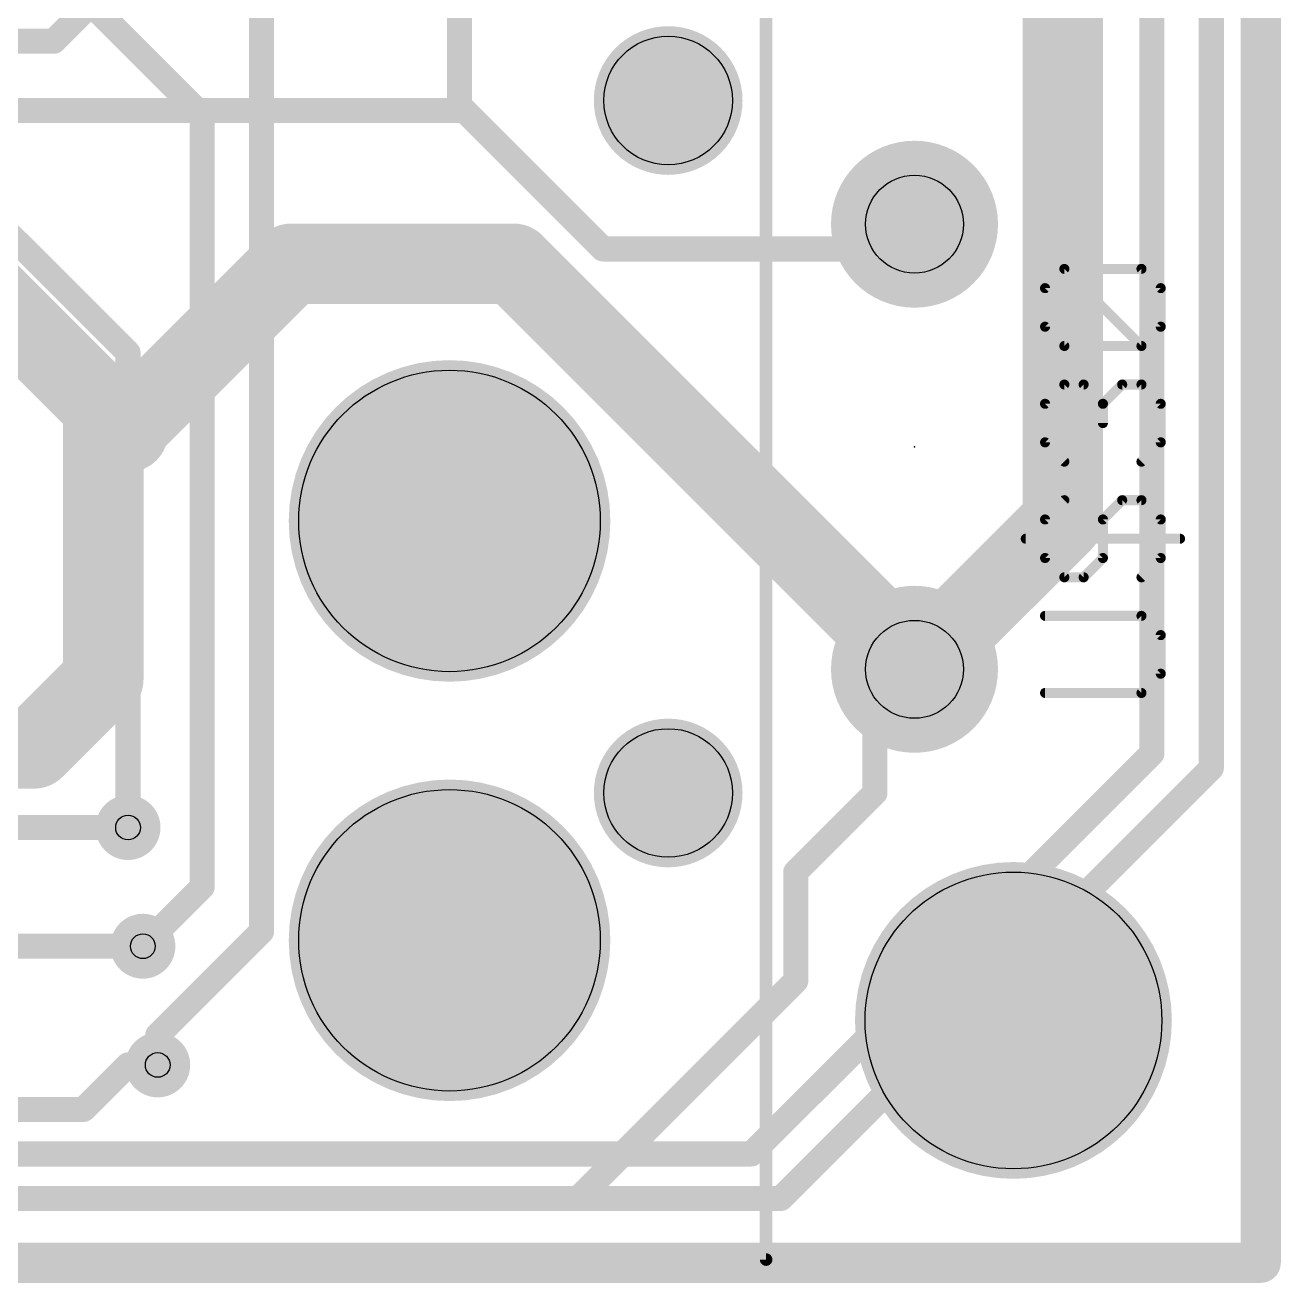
# Model space of a CAD drawing. Extents: x 61.5 to 101.4, y 9 to 89.5.
# Drawn here: x 84.91 to 97.6, y 9.05 to 21.76 of the extents above; entities that cross this region are included whole.
import ezdxf

# ---------------------------------------------------------------- set-up
doc = ezdxf.new("R2010")
doc.units = 0
for name, color, linetype in [('1', 22, 'CONTINUOUS'), ('16', 175, 'CONTINUOUS'), ('17', 82, 'CONTINUOUS'), ('18', 82, 'CONTINUOUS'), ('20', 7, 'CONTINUOUS'), ('21', 253, 'CONTINUOUS'), ('23', 7, 'CONTINUOUS'), ('29', 253, 'CONTINUOUS'), ('30', 253, 'CONTINUOUS'), ('44', 253, 'CONTINUOUS')]:
    doc.layers.add(name, color=color, linetype=linetype)

# ---------------------------------------------------------------- blocks, each defined once
blk = doc.blocks.new('ROUNDP')
at = {"const_width": 0.5}
blk.add_lwpolyline([(0, -0.25, 1), (0, 0.25, 1), (0, -0.25)], format="xyb", dxfattribs=at)
blk = doc.blocks.new('ROUNDV')
at = {"const_width": 0.5}
blk.add_lwpolyline([(0, -0.25, 1), (0, 0.25, 1), (0, -0.25)], format="xyb", dxfattribs=at)

msp = doc.modelspace()

# ---------------------------------------------------------------- linework, layer by layer
at = {"layer": '1'}
for points, const_width in [([(89.3, 30.65), (89.3, 21)], 0.254), ([(85.2, 21.6), (88.4, 24.8)], 0.254), ([(96.9, 23.85), (96.9, 14.25)], 0.254), ([(96.3, 23.4), (96.3, 14.4)], 0.254), ([(95.4, 16.8), (95.4, 23.05)], 0.8128), ([(81.35, 21.6), (85.2, 21.6)], 0.254), ([(89.3, 20.9), (89.3, 21)], 0.254), ([(89.3, 21), (89.3, 20.95)], 0.254), ([(81.55, 20.9), (85.05, 20.9)], 0.254), ([(85.05, 20.9), (89.3, 20.9)], 0.254), ([(89.3, 20.95), (90.75, 19.5)], 0.254), ([(93.65, 19.5), (93.9, 19.75)], 0.254), ([(87.3, 19.05), (87.6, 19.35)], 0.8128), ([(87.6, 19.35), (89.85, 19.35)], 0.8128), ([(89.85, 19.35), (91.35, 17.85)], 0.8128), ([(90.75, 19.5), (93.65, 19.5)], 0.254), ([(84.4, 19.05), (84.55, 19.05)], 0.8128), ([(84.55, 19.05), (85.95, 17.65)], 0.8128), ([(85.95, 17.7), (87.3, 19.05)], 0.8128), ([(85.7, 17.7), (85.7, 17.85)], 0.8128), ([(91.35, 17.85), (93.9, 15.3)], 0.8128), ([(85.7, 15.15), (85.7, 17.7)], 0.8128), ([(85.75, 17.65), (85.7, 17.7)], 0.8128), ([(85.8, 17.65), (85.75, 17.65)], 0.8128), ([(85.5, 18.05), (85.7, 17.85)], 0.254), ([(85.7, 17.85), (85.5, 18.05)], 0.254), ([(85.8, 17.65), (85.95, 17.65)], 0.8128), ([(85.95, 17.65), (85.95, 17.7)], 0.8128), ([(95.4, 16.75), (95.4, 16.8)], 0.8128), ([(93.9, 15.25), (95.4, 16.75)], 0.8128), ([(93.9, 15.3), (93.9, 15.25)], 0.8128), ([(85, 14.45), (85.7, 15.15)], 0.8128), ([(82.15, 14.45), (84.9, 14.45)], 0.8128), ([(84.9, 14.45), (85, 14.45)], 0.8128), ([(96.3, 14.4), (92.25, 10.35)], 0.254), ([(96.9, 14.25), (92.55, 9.9)], 0.254), ([(85.95, 13.65), (83.85, 13.65)], 0.254), ([(86.1, 12.45), (84, 12.45)], 0.254), ([(85.5, 10.8), (85.95, 11.25)], 0.254), ([(85.95, 11.25), (86.25, 11.25)], 0.254), ([(81.3, 10.8), (85.5, 10.8)], 0.254), ([(92.25, 10.35), (75.9, 10.35)], 0.254), ([(92.55, 9.9), (75.6, 9.9)], 0.254)]:
    msp.add_lwpolyline(points, dxfattribs=dict(at, const_width=const_width))
for points, const_width in [([(85.1551, 21.6449, 1), (85.2449, 21.5551)], 0.127), ([(85.2, 21.5365, 1), (85.2, 21.6635)], 0.127), ([(89.3635, 21, 1), (89.2365, 21)], 0.127), ([(89.3635, 21, 1), (89.2365, 21)], 0.127), ([(85.05, 20.9635, 1), (85.05, 20.8365)], 0.127), ([(85.05, 20.8365, 1), (85.05, 20.9635)], 0.127), ([(89.3449, 20.9949, 1), (89.2551, 20.9051)], 0.127), ([(89.2365, 21, 1), (89.3635, 21)], 0.127), ([(89.2365, 20.95, 1), (89.3635, 20.95)], 0.127), ([(89.3, 20.8365, 1), (89.3, 20.9635)], 0.127), ([(89.2365, 20.9, 1), (89.3635, 20.9)], 0.127), ([(93.9449, 19.7051, 1), (93.8551, 19.7949)], 0.127), ([(87.6, 19.5532, 1), (87.6, 19.1468)], 0.4064), ([(87.7437, 19.2063, 1), (87.4563, 19.4937)], 0.4064), ([(89.9937, 19.4937, 1), (89.7063, 19.2063)], 0.4064), ([(89.85, 19.1468, 1), (89.85, 19.5532)], 0.4064), ([(90.75, 19.5635, 1), (90.75, 19.4365)], 0.127), ([(90.7051, 19.4551, 1), (90.7949, 19.5449)], 0.127), ([(93.6051, 19.5449, 1), (93.6949, 19.4551)], 0.127), ([(93.65, 19.4365, 1), (93.65, 19.5635)], 0.127), ([(84.55, 18.8468, 1), (84.55, 19.2532)], 0.4064), ([(87.4437, 18.9063, 1), (87.1563, 19.1937)], 0.4064), ([(87.1563, 19.1937, 1), (87.4437, 18.9063)], 0.4064), ([(85.9032, 17.85, 1), (85.4968, 17.85)], 0.4064), ([(91.4937, 17.9937, 1), (91.2063, 17.7063)], 0.4064), ([(91.2063, 17.7063, 1), (91.4937, 17.9937)], 0.4064), ([(85.9032, 17.7, 1), (85.4968, 17.7)], 0.4064), ([(85.8437, 17.8437, 1), (85.5563, 17.5563)], 0.4064), ([(85.75, 17.8532, 1), (85.75, 17.4468)], 0.4064), ([(85.5449, 18.0949, 1), (85.4551, 18.0051)], 0.127), ([(85.5449, 18.0949, 1), (85.4551, 18.0051)], 0.127), ([(85.8, 17.8532, 1), (85.8, 17.4468)], 0.4064), ([(86.1532, 17.7, 1), (85.7468, 17.7)], 0.4064), ([(85.8, 17.4468, 1), (85.8, 17.8532)], 0.4064), ([(85.95, 17.4468, 1), (85.95, 17.8532)], 0.4064), ([(85.6063, 17.5063, 1), (85.8937, 17.7937)], 0.4064), ([(85.8063, 17.8437, 1), (86.0937, 17.5563)], 0.4064), ([(85.6551, 17.8051, 1), (85.7449, 17.8949)], 0.127), ([(85.6551, 17.8051, 1), (85.7449, 17.8949)], 0.127), ([(85.8063, 17.5063, 1), (86.0937, 17.7937)], 0.4064), ([(85.4968, 17.7, 1), (85.9032, 17.7)], 0.4064), ([(85.7468, 17.65, 1), (86.1532, 17.65)], 0.4064), ([(95.6032, 16.8, 1), (95.1968, 16.8)], 0.4064), ([(95.5437, 16.6063, 1), (95.2563, 16.8937)], 0.4064), ([(95.1968, 16.8, 1), (95.6032, 16.8)], 0.4064), ([(95.1968, 16.75, 1), (95.6032, 16.75)], 0.4064), ([(94.1032, 15.3, 1), (93.6968, 15.3)], 0.4064), ([(93.7563, 15.1563, 1), (94.0437, 15.4437)], 0.4064), ([(85.8437, 15.0063, 1), (85.5563, 15.2937)], 0.4064), ([(93.7563, 15.3937, 1), (94.0437, 15.1063)], 0.4064), ([(93.6968, 15.25, 1), (94.1032, 15.25)], 0.4064), ([(85.4968, 15.15, 1), (85.9032, 15.15)], 0.4064), ([(84.9, 14.6532, 1), (84.9, 14.2468)], 0.4064), ([(84.8563, 14.5937, 1), (85.1437, 14.3063)], 0.4064), ([(84.9, 14.2468, 1), (84.9, 14.6532)], 0.4064), ([(85, 14.2468, 1), (85, 14.6532)], 0.4064), ([(96.3449, 14.3551, 1), (96.2551, 14.4449)], 0.127), ([(96.2365, 14.4, 1), (96.3635, 14.4)], 0.127), ([(96.9449, 14.2051, 1), (96.8551, 14.2949)], 0.127), ([(96.8365, 14.25, 1), (96.9635, 14.25)], 0.127), ([(85.95, 13.5865, 1), (85.95, 13.7135)], 0.127), ([(86.1, 12.3865, 1), (86.1, 12.5135)], 0.127), ([(85.95, 11.3135, 1), (85.95, 11.1865)], 0.127), ([(85.9949, 11.2051, 1), (85.9051, 11.2949)], 0.127), ([(86.25, 11.1865, 1), (86.25, 11.3135)], 0.127), ([(85.4551, 10.8449, 1), (85.5449, 10.7551)], 0.127), ([(85.5, 10.7365, 1), (85.5, 10.8635)], 0.127), ([(92.2051, 10.3949, 1), (92.2949, 10.3051)], 0.127), ([(92.25, 10.2865, 1), (92.25, 10.4135)], 0.127), ([(92.5051, 9.9449, 1), (92.5949, 9.8551)], 0.127), ([(92.55, 9.8365, 1), (92.55, 9.9635)], 0.127)]:
    msp.add_lwpolyline(points, format="xyb", dxfattribs=dict(at, const_width=const_width))
at = {"layer": '16', "const_width": 0.254}
for points in [[(86.7, 20.85), (82.65, 24.9)], [(80.25, 24.15), (85.95, 18.45)], [(87.3, 21.9), (87.3, 14.4)], [(86.7, 14.1), (86.7, 20.85)], [(85.95, 18.45), (85.95, 13.65)], [(93.5, 14.85), (93.9, 15.25)], [(93.5, 14), (93.5, 14.85)], [(87.3, 12.6), (87.3, 14.4)], [(86.7, 13.05), (86.7, 14.1)], [(92.7, 13.2), (93.5, 14)], [(92.7, 12.1), (92.7, 13.2)], [(86.1, 12.45), (86.7, 13.05)], [(87, 12.3), (87.3, 12.6)], [(87, 12.3), (86.25, 11.55)], [(90.5, 9.9), (92.7, 12.1)], [(86.25, 11.55), (86.25, 11.25)], [(73.1, 9.9), (90.5, 9.9)]]:
    msp.add_lwpolyline(points, dxfattribs=at)
at = {"layer": '16', "const_width": 0.127}
for points in [[(86.7635, 20.85, 1), (86.6365, 20.85)], [(86.6551, 20.8051, 1), (86.7449, 20.8949)], [(86.0135, 18.45, 1), (85.8865, 18.45)], [(85.9051, 18.4051, 1), (85.9949, 18.4949)], [(93.9449, 15.2051, 1), (93.8551, 15.2949)], [(93.5635, 14.85, 1), (93.4365, 14.85)], [(93.4551, 14.8949, 1), (93.5449, 14.8051)], [(87.3635, 14.4, 1), (87.2365, 14.4)], [(87.2365, 14.4, 1), (87.3635, 14.4)], [(86.7635, 14.1, 1), (86.6365, 14.1)], [(86.6365, 14.1, 1), (86.7635, 14.1)], [(93.5449, 13.9551, 1), (93.4551, 14.0449)], [(93.4365, 14, 1), (93.5635, 14)], [(85.8865, 13.65, 1), (86.0135, 13.65)], [(92.7635, 13.2, 1), (92.6365, 13.2)], [(92.6551, 13.2449, 1), (92.7449, 13.1551)], [(86.6365, 13.05, 1), (86.7635, 13.05)], [(86.7449, 13.0051, 1), (86.6551, 13.0949)], [(87.3449, 12.5551, 1), (87.2551, 12.6449)], [(87.2365, 12.6, 1), (87.3635, 12.6)], [(86.0551, 12.4949, 1), (86.1449, 12.4051)], [(86.9551, 12.3449, 1), (87.0449, 12.2551)], [(87.0449, 12.2551, 1), (86.9551, 12.3449)], [(92.7449, 12.0551, 1), (92.6551, 12.1449)], [(92.6365, 12.1, 1), (92.7635, 12.1)], [(86.3135, 11.55, 1), (86.1865, 11.55)], [(86.2051, 11.5949, 1), (86.2949, 11.5051)], [(86.1865, 11.25, 1), (86.3135, 11.25)], [(90.4551, 9.9449, 1), (90.5449, 9.8551)], [(90.5, 9.8365, 1), (90.5, 9.9635)]]:
    msp.add_lwpolyline(points, format="xyb", dxfattribs=at)
at = {"layer": '20', "const_width": 0.4064}
for points in [[(97.4, 89.25), (97.4, 9.25)], [(97.4, 9.25), (62.4, 9.25)]]:
    msp.add_lwpolyline(points, dxfattribs=at)
at = {"layer": '20', "const_width": 0.2032}
for points in [[(97.4, 9.1484, 1), (97.4, 9.3516)], [(97.2984, 9.25, 1), (97.5016, 9.25)]]:
    msp.add_lwpolyline(points, format="xyb", dxfattribs=at)
at = {"layer": '20'}
for centre, radius in [((91.41, 21.0005), 0.65), ((89.2, 16.75), 1.524), ((91.41, 13.9995), 0.65), ((89.2, 12.51), 1.524), ((94.9, 11.7), 1.5)]:
    msp.add_circle(centre, radius, dxfattribs=at)
at = {"layer": '21'}
for points, const_width in [([(92.4, 9.282), (92.4, 59.282)], 0.127), ([(95.2198, 19.1037), (95.4147, 19.2986)], 0.1016), ([(95.4147, 19.2986), (96.1943, 19.2986)], 0.1016), ([(96.1943, 18.519), (95.4147, 19.2986)], 0.1016), ([(96.1943, 19.2986), (96.3892, 19.1037)], 0.1016), ([(95.2198, 18.7139), (95.2198, 19.1037)], 0.1016), ([(96.3892, 19.1037), (96.3892, 18.7139)], 0.1016), ([(95.4147, 18.519), (95.2198, 18.7139)], 0.1016), ([(96.3892, 18.7139), (96.1943, 18.519)], 0.1016), ([(96.1943, 18.519), (95.4147, 18.519)], 0.1016), ([(95.2198, 17.9343), (95.4147, 18.1292)], 0.1016), ([(95.4147, 18.1292), (95.6096, 18.1292)], 0.1016), ([(95.6096, 18.1292), (95.8045, 17.9343)], 0.1016), ([(95.8045, 17.9343), (95.9994, 18.1292)], 0.1016), ([(95.9994, 18.1292), (96.1943, 18.1292)], 0.1016), ([(96.1943, 18.1292), (96.3892, 17.9343)], 0.1016), ([(95.2198, 17.5445), (95.2198, 17.9343)], 0.1016), ([(95.8045, 17.9343), (95.8045, 17.7394)], 0.1016), ([(96.3892, 17.9343), (96.3892, 17.5445)], 0.1016), ([(95.4147, 17.3496), (95.2198, 17.5445)], 0.1016), ([(96.3892, 17.5445), (96.1943, 17.3496)], 0.1016), ([(95.2198, 16.7649), (95.4147, 16.9598)], 0.1016), ([(95.9994, 16.9598), (95.8045, 16.7649)], 0.1016), ([(96.1943, 16.9598), (95.9994, 16.9598)], 0.1016), ([(96.3892, 16.7649), (96.1943, 16.9598)], 0.1016), ([(95.2198, 16.3751), (95.2198, 16.7649)], 0.1016), ([(95.8045, 16.7649), (95.8045, 16.3751)], 0.1016), ([(96.3892, 16.3751), (96.3892, 16.7649)], 0.1016), ([(95.0249, 16.57), (96.5841, 16.57)], 0.1016), ([(95.4147, 16.1802), (95.2198, 16.3751)], 0.1016), ([(95.8045, 16.3751), (95.6096, 16.1802)], 0.1016), ([(96.1943, 16.1802), (96.3892, 16.3751)], 0.1016), ([(95.6096, 16.1802), (95.4147, 16.1802)], 0.1016), ([(96.1943, 15.7904), (95.2198, 15.7904)], 0.1016), ([(96.3892, 15.5955), (96.1943, 15.7904)], 0.1016), ([(96.3892, 15.2057), (96.3892, 15.5955)], 0.1016), ([(96.1943, 15.0108), (96.3892, 15.2057)], 0.1016), ([(95.2198, 15.0108), (96.1943, 15.0108)], 0.1016), ([(62.4, 9.282), (92.4, 9.282)], 0.127)]:
    msp.add_lwpolyline(points, dxfattribs=dict(at, const_width=const_width))
for points, const_width in [([(95.4147, 19.324, 1), (95.4147, 19.2732)], 0.0508), ([(95.4327, 19.3165, 1), (95.3967, 19.2806)], 0.0508), ([(95.4327, 19.2806, 1), (95.3967, 19.3165)], 0.0508), ([(96.2123, 19.3165, 1), (96.1763, 19.2806)], 0.0508), ([(96.1943, 19.2732, 1), (96.1943, 19.324)], 0.0508), ([(95.2452, 19.1037, 1), (95.1944, 19.1037)], 0.0508), ([(95.2018, 19.1216, 1), (95.2378, 19.0857)], 0.0508), ([(96.4146, 19.1037, 1), (96.3638, 19.1037)], 0.0508), ([(96.3712, 19.0857, 1), (96.4072, 19.1216)], 0.0508), ([(95.2378, 18.7318, 1), (95.2018, 18.6959)], 0.0508), ([(95.1944, 18.7139, 1), (95.2452, 18.7139)], 0.0508), ([(96.3638, 18.7139, 1), (96.4146, 18.7139)], 0.0508), ([(96.4072, 18.6959, 1), (96.3712, 18.7318)], 0.0508), ([(95.4147, 18.5444, 1), (95.4147, 18.4936)], 0.0508), ([(96.1943, 18.4936, 1), (96.1943, 18.5444)], 0.0508), ([(95.3967, 18.501, 1), (95.4327, 18.537)], 0.0508), ([(96.1763, 18.537, 1), (96.2123, 18.501)], 0.0508), ([(96.1763, 18.501, 1), (96.2123, 18.537)], 0.0508), ([(95.4147, 18.1546, 1), (95.4147, 18.1038)], 0.0508), ([(95.4327, 18.1112, 1), (95.3967, 18.1472)], 0.0508), ([(95.6276, 18.1472, 1), (95.5916, 18.1112)], 0.0508), ([(95.6096, 18.1038, 1), (95.6096, 18.1546)], 0.0508), ([(95.9994, 18.1546, 1), (95.9994, 18.1038)], 0.0508), ([(96.0174, 18.1112, 1), (95.9814, 18.1472)], 0.0508), ([(96.2123, 18.1472, 1), (96.1763, 18.1112)], 0.0508), ([(96.1943, 18.1038, 1), (96.1943, 18.1546)], 0.0508), ([(95.2018, 17.9523, 1), (95.2378, 17.9163)], 0.0508), ([(95.2452, 17.9343, 1), (95.1944, 17.9343)], 0.0508), ([(95.7865, 17.9523, 1), (95.8225, 17.9163)], 0.0508), ([(95.8299, 17.9343, 1), (95.7791, 17.9343)], 0.0508), ([(95.7865, 17.9163, 1), (95.8225, 17.9523)], 0.0508), ([(96.4146, 17.9343, 1), (96.3638, 17.9343)], 0.0508), ([(96.3712, 17.9163, 1), (96.4072, 17.9523)], 0.0508), ([(95.7791, 17.7394, 1), (95.8299, 17.7394)], 0.0508), ([(95.2378, 17.5625, 1), (95.2018, 17.5265)], 0.0508), ([(95.1944, 17.5445, 1), (95.2452, 17.5445)], 0.0508), ([(96.3638, 17.5445, 1), (96.4146, 17.5445)], 0.0508), ([(96.4072, 17.5265, 1), (96.3712, 17.5625)], 0.0508), ([(95.3967, 17.3316, 1), (95.4327, 17.3676)], 0.0508), ([(96.1763, 17.3676, 1), (96.2123, 17.3316)], 0.0508), ([(95.4327, 16.9418, 1), (95.3967, 16.9778)], 0.0508), ([(95.9994, 16.9852, 1), (95.9994, 16.9344)], 0.0508), ([(96.0174, 16.9418, 1), (95.9814, 16.9778)], 0.0508), ([(96.2123, 16.9778, 1), (96.1763, 16.9418)], 0.0508), ([(96.1943, 16.9344, 1), (96.1943, 16.9852)], 0.0508), ([(95.2018, 16.7829, 1), (95.2378, 16.7469)], 0.0508), ([(95.2452, 16.7649, 1), (95.1944, 16.7649)], 0.0508), ([(95.7865, 16.7829, 1), (95.8225, 16.7469)], 0.0508), ([(95.8299, 16.7649, 1), (95.7791, 16.7649)], 0.0508), ([(96.4146, 16.7649, 1), (96.3638, 16.7649)], 0.0508), ([(96.3712, 16.7469, 1), (96.4072, 16.7829)], 0.0508), ([(95.0249, 16.5954, 1), (95.0249, 16.5446)], 0.0508), ([(96.5841, 16.5446, 1), (96.5841, 16.5954)], 0.0508), ([(95.2378, 16.3931, 1), (95.2018, 16.3571)], 0.0508), ([(95.8225, 16.3571, 1), (95.7865, 16.3931)], 0.0508), ([(96.4072, 16.3571, 1), (96.3712, 16.3931)], 0.0508), ([(95.1944, 16.3751, 1), (95.2452, 16.3751)], 0.0508), ([(95.7791, 16.3751, 1), (95.8299, 16.3751)], 0.0508), ([(96.3638, 16.3751, 1), (96.4146, 16.3751)], 0.0508), ([(95.4147, 16.2056, 1), (95.4147, 16.1548)], 0.0508), ([(95.3967, 16.1622, 1), (95.4327, 16.1982)], 0.0508), ([(95.5916, 16.1982, 1), (95.6276, 16.1622)], 0.0508), ([(95.6096, 16.1548, 1), (95.6096, 16.2056)], 0.0508), ([(96.1763, 16.1982, 1), (96.2123, 16.1622)], 0.0508), ([(95.2198, 15.8158, 1), (95.2198, 15.765)], 0.0508), ([(96.2123, 15.8084, 1), (96.1763, 15.7724)], 0.0508), ([(96.1943, 15.765, 1), (96.1943, 15.8158)], 0.0508), ([(96.4146, 15.5955, 1), (96.3638, 15.5955)], 0.0508), ([(96.3712, 15.5775, 1), (96.4072, 15.6135)], 0.0508), ([(96.3638, 15.2057, 1), (96.4146, 15.2057)], 0.0508), ([(96.4072, 15.1877, 1), (96.3712, 15.2237)], 0.0508), ([(95.2198, 15.0362, 1), (95.2198, 14.9854)], 0.0508), ([(96.1763, 15.0288, 1), (96.2123, 14.9928)], 0.0508), ([(96.1943, 14.9854, 1), (96.1943, 15.0362)], 0.0508), ([(92.3683, 9.282, 1), (92.4318, 9.282)], 0.0635), ([(92.4, 9.2502, 1), (92.4, 9.3138)], 0.0635)]:
    msp.add_lwpolyline(points, format="xyb", dxfattribs=dict(at, const_width=const_width))
at = {"layer": '23'}
msp.add_point((93.9, 17.5), dxfattribs=at)
at = {"layer": '29'}
for points, const_width in [([(91.41, 20.6247, 1), (91.41, 21.3763, 1), (91.41, 20.6247)], 0.7516), ([(89.2, 15.9372, 1), (89.2, 17.5628, 1), (89.2, 15.9372)], 1.6256), ([(91.41, 13.6237, 1), (91.41, 14.3753, 1), (91.41, 13.6237)], 0.7516), ([(89.2, 11.6972, 1), (89.2, 13.3228, 1), (89.2, 11.6972)], 1.6256), ([(94.9, 10.8992, 1), (94.9, 12.5008, 1), (94.9, 10.8992)], 1.6016)]:
    msp.add_lwpolyline(points, format="xyb", dxfattribs=dict(at, const_width=const_width))
at = {"layer": '30'}
for points, const_width in [([(91.41, 20.6247, 1), (91.41, 21.3763, 1), (91.41, 20.6247)], 0.7516), ([(89.2, 15.9372, 1), (89.2, 17.5628, 1), (89.2, 15.9372)], 1.6256), ([(91.41, 13.6237, 1), (91.41, 14.3753, 1), (91.41, 13.6237)], 0.7516), ([(89.2, 11.6972, 1), (89.2, 13.3228, 1), (89.2, 11.6972)], 1.6256), ([(94.9, 10.8992, 1), (94.9, 12.5008, 1), (94.9, 10.8992)], 1.6016)]:
    msp.add_lwpolyline(points, format="xyb", dxfattribs=dict(at, const_width=const_width))
at = {"layer": '44'}
for centre, radius in [((93.9, 19.75), 0.495), ((93.9, 15.25), 0.495), ((85.95, 13.65), 0.125), ((86.1, 12.45), 0.125), ((86.25, 11.25), 0.125)]:
    msp.add_circle(centre, radius, dxfattribs=at)

# ---------------------------------------------------------------- block references
at = {"layer": '17', "xscale": 1.485, "yscale": 1.485, "rotation": 90}
for p in [(93.9, 19.75), (93.9, 19.75), (93.9, 15.25), (93.9, 15.25)]:
    msp.add_blockref('ROUNDP', p, dxfattribs=at)
at = {"layer": '18', "xscale": 0.6564, "yscale": 0.6564}
for p in [(85.95, 13.65), (85.95, 13.65), (86.1, 12.45), (86.1, 12.45), (86.25, 11.25), (86.25, 11.25)]:
    msp.add_blockref('ROUNDV', p, dxfattribs=at)
at = {"layer": '29', "xscale": 1.6882, "yscale": 1.6882, "rotation": 90}
for p in [(93.9, 19.75), (93.9, 15.25)]:
    msp.add_blockref('ROUNDP', p, dxfattribs=at)
at = {"layer": '30', "xscale": 1.6882, "yscale": 1.6882, "rotation": 90}
for p in [(93.9, 19.75), (93.9, 15.25)]:
    msp.add_blockref('ROUNDP', p, dxfattribs=at)

doc.saveas('drawing.dxf')
